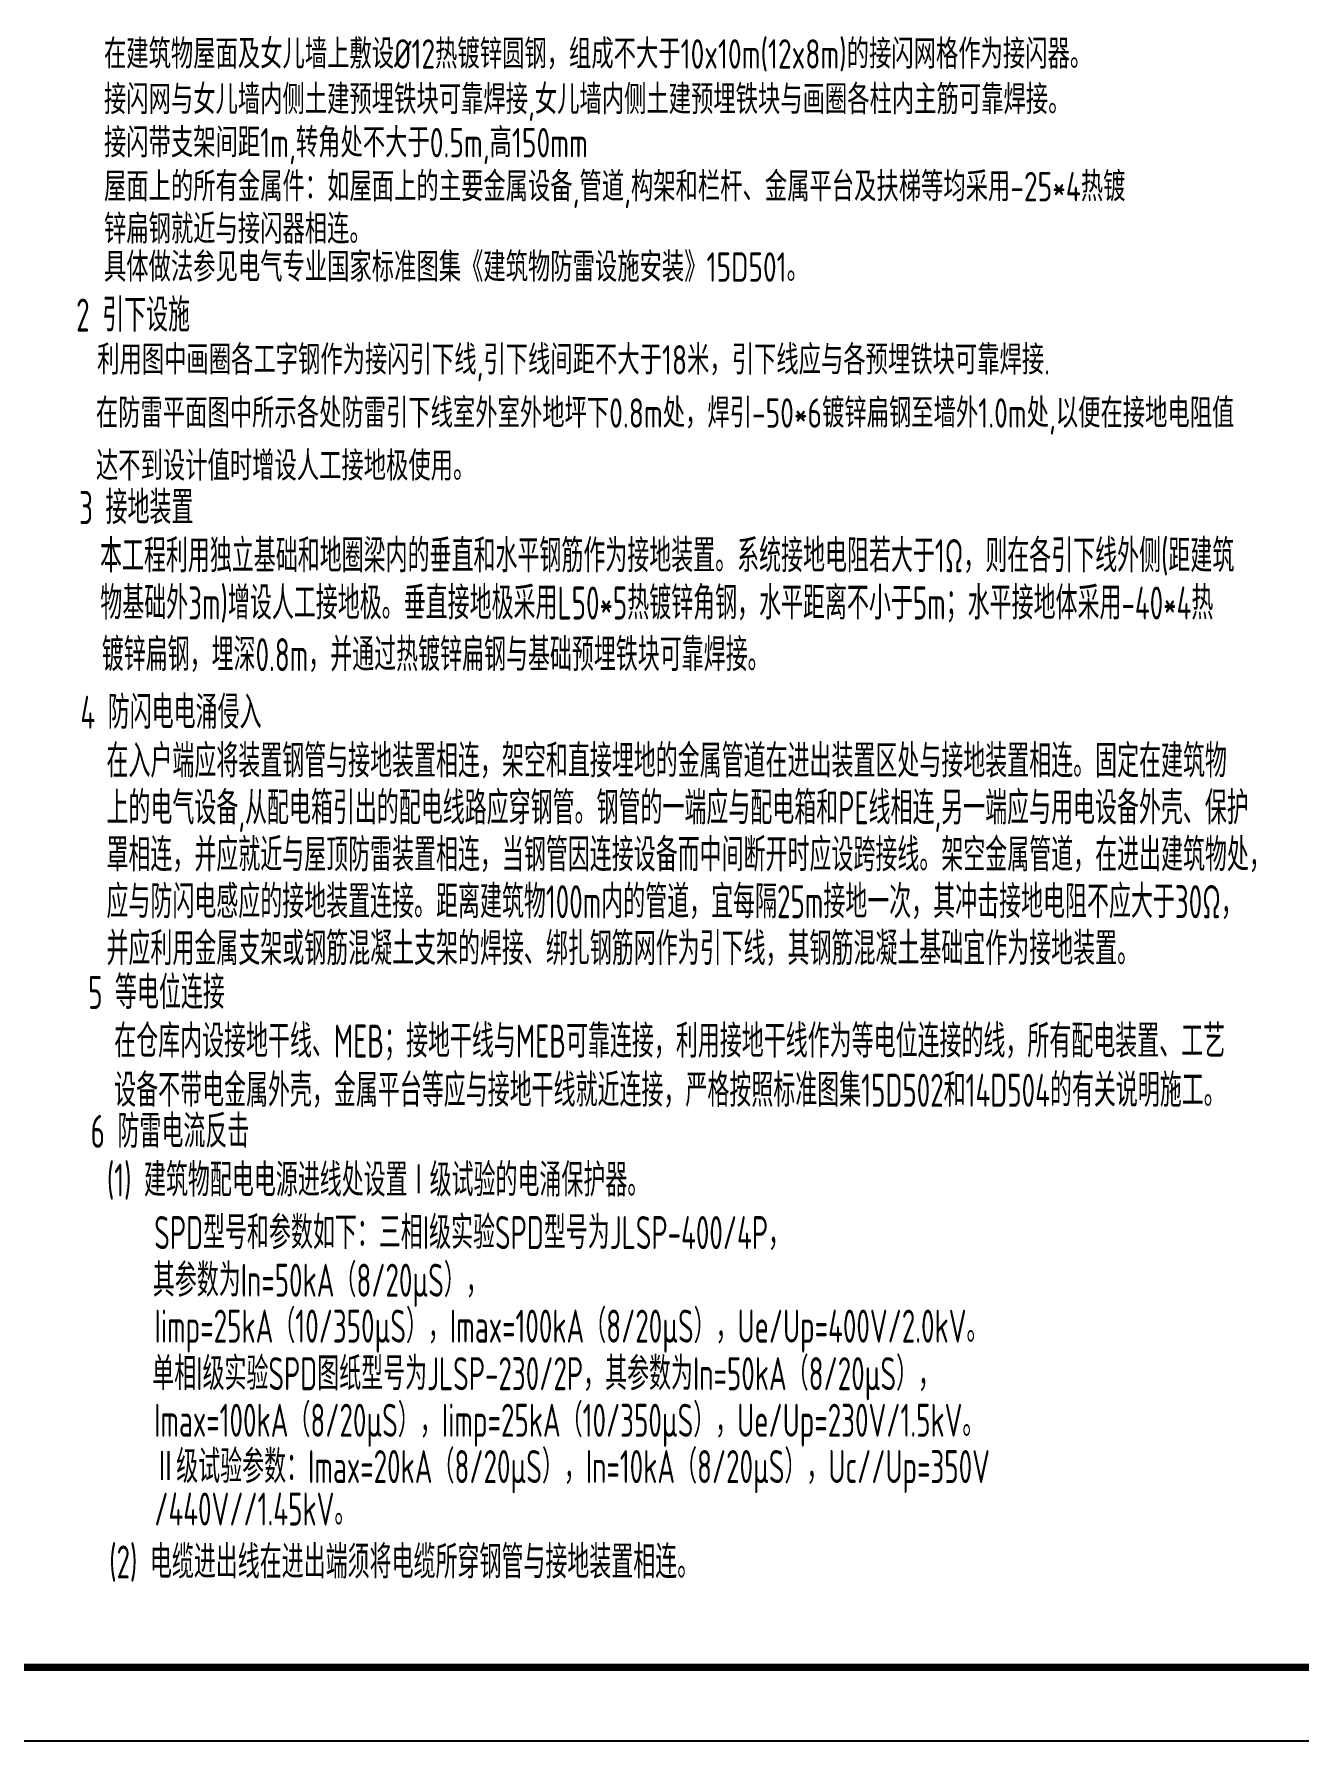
# Model space of a CAD drawing. Extents: x 1151645 to 1632247, y -116298 to 25377.
# Drawn here: x 1221105 to 1238331, y -26383 to -3128 of the extents above; entities that cross this region are included whole.
import ezdxf

# ---------------------------------------------------------------- set-up
doc = ezdxf.new("R2010")
doc.units = 0
doc.header["$LTSCALE"] = 1000
doc.header["$MEASUREMENT"] = 0
doc.layers.add('PUB_TITLE', color=4, linetype='CONTINUOUS')
doc.layers.add('电气', color=3, linetype='CONTINUOUS')
doc.styles.add('SCEI', font='sceie.shx', dxfattribs={"width": 0.75, "bigfont": 'sceic.shx'})
doc.styles.add('sceie', font='sceie.shx', dxfattribs={"width": 0.7, "bigfont": 'sceic.shx'})

msp = doc.modelspace()

# ---------------------------------------------------------------- linework, layer by layer
at = {"layer": 'PUB_TITLE'}
msp.add_lwpolyline([(1198332.7, -26383), (1257732.7, -26383), (1257732.7, 15617), (1198332.7, 15617)], close=True, dxfattribs=at)
at = {"layer": 'PUB_TITLE', "const_width": 100}
msp.add_lwpolyline([(1200832.7, -25383), (1256732.7, -25383), (1256732.7, 14617), (1200832.7, 14617)], close=True, dxfattribs=at)

# ---------------------------------------------------------------- texts
at = {"layer": '电气'}
for s, height, style, width, p in [('在建筑物屋面及女儿墙上敷设%%C12热镀锌圆钢，组成不大于10x10m(12x8m)的接闪网格作为接闪器。', 400, 'SCEI', 0.8, (1222055.5, -3597.6)), ('接闪网与女儿墙内侧土建预埋铁块可靠焊接,女儿墙内侧土建预埋铁块与画圈各柱内主筋可靠焊接。', 400, 'SCEI', 0.8, (1222055.5, -4217.7)), ('接闪带支架间距1m,转角处不大于0.5m,高150mm', 400, 'SCEI', 0.8, (1222055.5, -4806.8)), ('屋面上的所有金属件：如屋面上的主要金属设备,管道,构架和栏杆、金属平台及扶梯等均采用-25*4热镀', 400, 'SCEI', 0.8, (1222055.5, -5405)), ('锌扁钢就近与接闪器相连。', 400, 'SCEI', 0.8, (1222055.5, -5983.5)), ('具体做法参见电气专业国家标准图集《建筑物防雷设施安装》15D501。', 400, 'SCEI', 0.8, (1222055.5, -6501.3)), ('2 引下设施', 450, 'sceie', 0.7, (1221677, -7180.1)), ('利用图中画圈各工字钢作为接闪引下线,引下线间距不大于18米，引下线应与各预埋铁块可靠焊接.', 400, 'SCEI', 0.8, (1221963.1, -7765.6)), ('在防雷平面图中所示各处防雷引下线室外室外地坪下0.8m处，焊引-50*6镀锌扁钢至墙外1.0m处,以便在接地电阻值', 400, 'SCEI', 0.8, (1221945.4, -8490.2)), ('达不到设计值时增设人工接地极使用。', 400, 'SCEI', 0.8, (1221946.2, -9210.9)), ('3 接地装置', 450, 'sceie', 0.7, (1221717.8, -9803.6)), ('本工程利用独立基础和地圈梁内的垂直和水平钢筋作为接地装置。系统接地电阻若大于1Ω，则在各引下线外侧(距建筑', 450, 'sceie', 0.7, (1222002.1, -10460)), ('物基础外3m)增设人工接地极。垂直接地极采用L50*5热镀锌角钢，水平距离不小于5m；水平接地体采用-40*4热', 450, 'sceie', 0.7, (1222005.9, -11103.9)), ('镀锌扁钢，埋深0.8m，并通过热镀锌扁钢与基础预埋铁块可靠焊接。', 450, 'sceie', 0.7, (1222025.8, -11807.6)), ('4 防闪电电涌侵入', 450, 'sceie', 0.7, (1221734.9, -12593.3)), ('在入户端应将装置钢管与接地装置相连，架空和直接埋地的金属管道在进出装置区处与接地装置相连。固定在建筑物', 450, 'sceie', 0.7, (1222090.1, -13256.7)), ('上的电气设备,从配电箱引出的配电线路应穿钢管。钢管的一端应与配电箱和PE线相连,另一端应与用电设备外壳、保护', 450, 'sceie', 0.7, (1222090.1, -13895.7)), ('罩相连，并应就近与屋顶防雷装置相连，当钢管因连接设备而中间断开时应设跨接线。架空金属管道，在进出建筑物处，', 450, 'sceie', 0.7, (1222090.1, -14534.8)), ('应与防闪电感应的接地装置连接。距离建筑物100m内的管道，宜每隔25m接地一次，其冲击接地电阻不应大于30Ω，', 450, 'sceie', 0.7, (1222090.1, -15173.9)), ('并应利用金属支架或钢筋混凝土支架的焊接、绑扎钢筋网作为引下线，其钢筋混凝土基础宜作为接地装置。', 450, 'sceie', 0.7, (1222090.1, -15813)), ('5 等电位连接', 450, 'sceie', 0.7, (1221840.3, -16410.1)), ('在仓库内设接地干线、MEB；接地干线与MEB可靠连接，利用接地干线作为等电位连接的线，所有配电装置、工艺', 450, 'sceie', 0.7, (1222195.4, -17073.5)), ('设备不带电金属外壳，金属平台等应与接地干线就近连接，严格按照标准图集15D502和14D504的有关说明施工。', 450, 'sceie', 0.7, (1222195.4, -17743.5)), ('6 防雷电流反击', 450, 'sceie', 0.7, (1221874.5, -18302.4)), ('(1) 建筑物配电电源进线处设置Ⅰ级试验的电涌保护器。', 450, 'sceie', 0.7, (1222095.5, -18966.3)), ('SPD型号和参数如下：三相I级实验SPD型号为JLSP-400/4P，', 450, 'sceie', 0.7, (1222741, -19682.4)), ('其参数为In=50kA（8/20μS），', 450, 'sceie', 0.7, (1222721.3, -20331.2)), ('Iimp=25kA（10/350μS），Imax=100kA（8/20μS），Ue/Up=400V/2.0kV。', 450, 'sceie', 0.7, (1222743, -20957.1)), ('单相I级实验SPD图纸型号为JLSP-230/2P，其参数为In=50kA（8/20μS），', 450, 'sceie', 0.7, (1222713.2, -21605)), ('Imax=100kA（8/20μS），Iimp=25kA（10/350μS），Ue/Up=230V/1.5kV。', 450, 'sceie', 0.7, (1222738.3, -22239.7)), ('Ⅱ级试验参数：Imax=20kA（8/20μS），In=10kA（8/20μS），Uc//Up=350V', 450, 'sceie', 0.7, (1222740.9, -22870.6)), ('/440V//1.45kV。', 450, 'sceie', 0.7, (1222740.9, -23449.1)), ('(2) 电缆进出线在进出端须将电缆所穿钢管与接地装置相连。', 450, 'sceie', 0.7, (1222127.1, -24170.5))]:
    msp.add_text(s, height=height, dxfattribs=dict(at, style=style, width=width)).set_placement(p)

doc.saveas('drawing.dxf')
